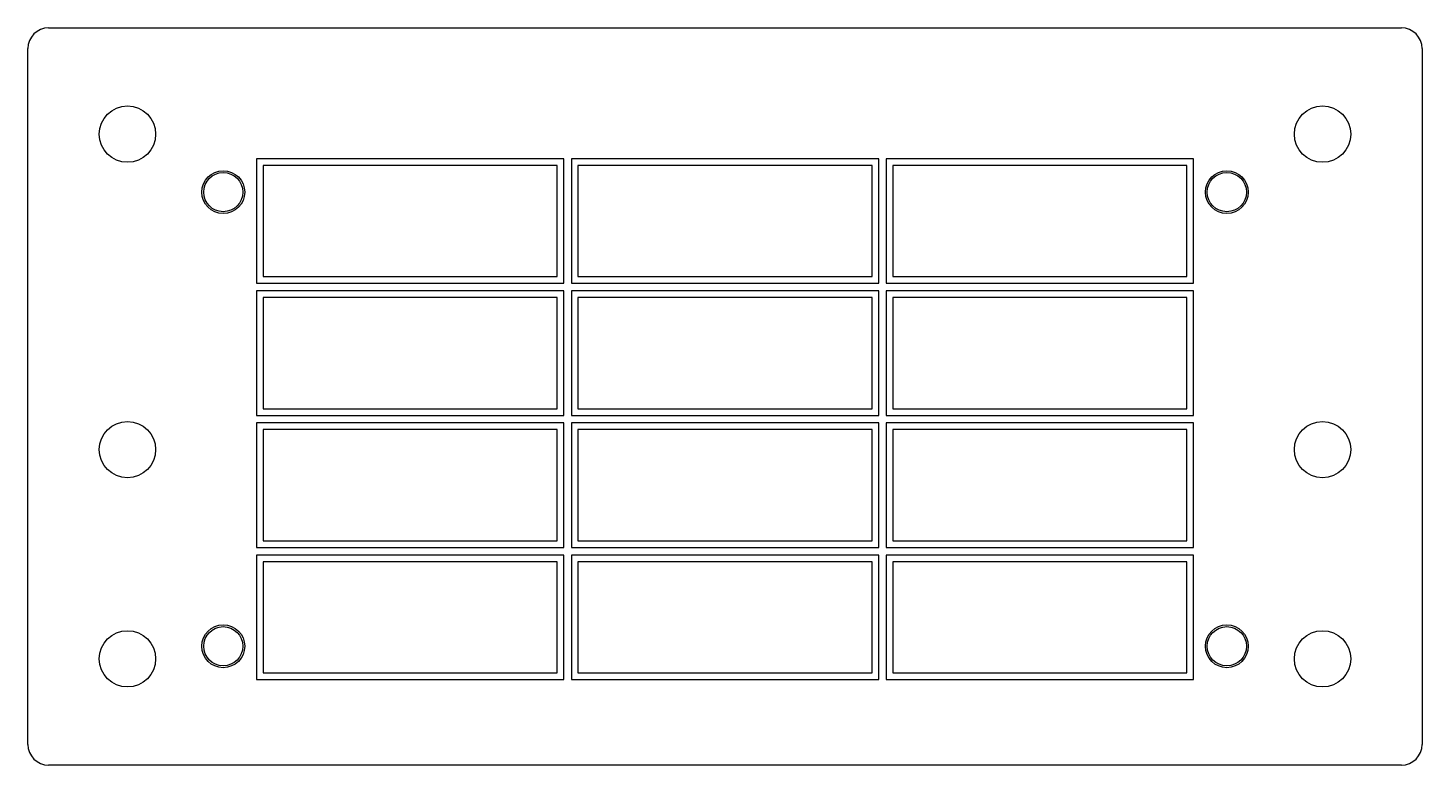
# Model space of a CAD drawing. Header units: inches. Extents: x 0.25 to 4.45, y 9.21 to 11.43.
import ezdxf

# ---------------------------------------------------------------- set-up
doc = ezdxf.new("R2010")
doc.units = ezdxf.units.IN
doc.header["$MEASUREMENT"] = 0

msp = doc.modelspace()

# ---------------------------------------------------------------- linework, layer by layer
at = {"color": 7, "linetype": 'Continuous', "lineweight": 25}
for p, q in [((0.3088, 11.4276), (4.3838, 11.4276)), ((0.2463, 9.2701), (0.2463, 11.3651)), ((4.4463, 11.3651), (4.4463, 9.2701)), ((1.8604, 11.0331), (0.9346, 11.0331)), ((0.9346, 11.0331), (0.9346, 10.6585)), ((1.8404, 11.0131), (0.9546, 11.0131)), ((0.9546, 11.0131), (0.9546, 10.6785)), ((1.8404, 10.6785), (1.8404, 11.0131)), ((1.8604, 10.6585), (1.8604, 11.0331)), ((2.8092, 11.0331), (1.8834, 11.0331)), ((1.8834, 11.0331), (1.8834, 10.6585)), ((2.7892, 11.0131), (1.9034, 11.0131)), ((1.9034, 11.0131), (1.9034, 10.6785)), ((2.7892, 10.6785), (2.7892, 11.0131)), ((2.8092, 10.6585), (2.8092, 11.0331)), ((3.758, 11.0331), (2.8322, 11.0331)), ((2.8322, 11.0331), (2.8322, 10.6585)), ((3.738, 11.0131), (2.8522, 11.0131)), ((2.8522, 11.0131), (2.8522, 10.6785)), ((3.738, 10.6785), (3.738, 11.0131)), ((3.758, 10.6585), (3.758, 11.0331)), ((0.9546, 10.6785), (1.8404, 10.6785)), ((1.9034, 10.6785), (2.7892, 10.6785)), ((2.8522, 10.6785), (3.738, 10.6785)), ((0.9346, 10.6585), (1.8604, 10.6585)), ((0.9346, 10.6355), (0.9346, 10.2608)), ((1.8604, 10.6355), (0.9346, 10.6355)), ((1.8604, 10.2608), (1.8604, 10.6355)), ((1.8834, 10.6585), (2.8092, 10.6585)), ((2.8092, 10.6355), (1.8834, 10.6355)), ((1.8834, 10.6355), (1.8834, 10.2608)), ((2.8092, 10.2608), (2.8092, 10.6355)), ((2.8322, 10.6585), (3.758, 10.6585)), ((2.8322, 10.6355), (2.8322, 10.2608)), ((3.758, 10.6355), (2.8322, 10.6355)), ((3.758, 10.2608), (3.758, 10.6355)), ((0.9546, 10.6155), (0.9546, 10.2808)), ((1.8404, 10.6155), (0.9546, 10.6155)), ((1.8404, 10.2808), (1.8404, 10.6155)), ((2.7892, 10.6155), (1.9034, 10.6155)), ((1.9034, 10.6155), (1.9034, 10.2808)), ((2.7892, 10.2808), (2.7892, 10.6155)), ((2.8522, 10.6155), (2.8522, 10.2808)), ((3.738, 10.6155), (2.8522, 10.6155)), ((3.738, 10.2808), (3.738, 10.6155)), ((0.9346, 10.2608), (1.8604, 10.2608)), ((0.9546, 10.2808), (1.8404, 10.2808)), ((1.8834, 10.2608), (2.8092, 10.2608)), ((1.9034, 10.2808), (2.7892, 10.2808)), ((2.8322, 10.2608), (3.758, 10.2608)), ((2.8522, 10.2808), (3.738, 10.2808)), ((0.9346, 10.2378), (0.9346, 9.8632)), ((1.8604, 10.2378), (0.9346, 10.2378)), ((0.9546, 10.2178), (0.9546, 9.8832)), ((1.8404, 10.2178), (0.9546, 10.2178)), ((1.8404, 9.8832), (1.8404, 10.2178)), ((1.8604, 9.8632), (1.8604, 10.2378)), ((1.8834, 10.2378), (1.8834, 9.8632)), ((2.8092, 10.2378), (1.8834, 10.2378)), ((1.9034, 10.2178), (1.9034, 9.8832)), ((2.7892, 10.2178), (1.9034, 10.2178)), ((2.7892, 9.8832), (2.7892, 10.2178)), ((2.8092, 9.8632), (2.8092, 10.2378)), ((3.758, 10.2378), (2.8322, 10.2378)), ((2.8322, 10.2378), (2.8322, 9.8632)), ((2.8522, 10.2178), (2.8522, 9.8832)), ((3.738, 10.2178), (2.8522, 10.2178)), ((3.738, 9.8832), (3.738, 10.2178)), ((3.758, 9.8632), (3.758, 10.2378)), ((0.9546, 9.8832), (1.8404, 9.8832)), ((1.9034, 9.8832), (2.7892, 9.8832)), ((2.8522, 9.8832), (3.738, 9.8832)), ((0.9346, 9.8632), (1.8604, 9.8632)), ((1.8604, 9.8402), (0.9346, 9.8402)), ((0.9346, 9.8402), (0.9346, 9.4655)), ((1.8604, 9.4655), (1.8604, 9.8402)), ((1.8834, 9.8632), (2.8092, 9.8632)), ((1.8834, 9.8402), (1.8834, 9.4655)), ((2.8092, 9.8402), (1.8834, 9.8402)), ((2.8092, 9.4655), (2.8092, 9.8402)), ((2.8322, 9.8632), (3.758, 9.8632)), ((2.8322, 9.8402), (2.8322, 9.4655)), ((3.758, 9.8402), (2.8322, 9.8402)), ((3.758, 9.4655), (3.758, 9.8402)), ((1.8404, 9.8202), (0.9546, 9.8202)), ((0.9546, 9.8202), (0.9546, 9.4855)), ((1.8404, 9.4855), (1.8404, 9.8202)), ((1.9034, 9.8202), (1.9034, 9.4855)), ((2.7892, 9.8202), (1.9034, 9.8202)), ((2.7892, 9.4855), (2.7892, 9.8202)), ((2.8522, 9.8202), (2.8522, 9.4855)), ((3.738, 9.8202), (2.8522, 9.8202)), ((3.738, 9.4855), (3.738, 9.8202)), ((0.9346, 9.4655), (1.8604, 9.4655)), ((0.9546, 9.4855), (1.8404, 9.4855)), ((1.8834, 9.4655), (2.8092, 9.4655)), ((1.9034, 9.4855), (2.7892, 9.4855)), ((2.8322, 9.4655), (3.758, 9.4655)), ((2.8522, 9.4855), (3.738, 9.4855)), ((4.3838, 9.2076), (0.3088, 9.2076))]:
    msp.add_line(p, q, dxfattribs=at)
for centre, radius in [((0.5463, 11.1076), 0.0848), ((4.1463, 11.1076), 0.0848), ((0.8349, 10.9331), 0.0645), ((0.8349, 10.9331), 0.059), ((3.858, 10.9331), 0.0645), ((3.858, 10.9331), 0.059), ((0.5463, 10.1576), 0.0848), ((4.1463, 10.1576), 0.0848), ((0.8349, 9.5655), 0.0645), ((0.8349, 9.5655), 0.059), ((3.858, 9.5655), 0.0645), ((3.858, 9.5655), 0.059), ((0.5463, 9.5276), 0.0848), ((4.1463, 9.5276), 0.0848)]:
    msp.add_circle(centre, radius, dxfattribs=at)
for centre, start, end in [((0.3088, 11.3651), 90, 180), ((4.3838, 11.3651), 0, 90), ((0.3088, 9.2701), 180, 270), ((4.3838, 9.2701), 270, 0)]:
    msp.add_arc(centre, 0.0625, start, end, dxfattribs=at)

doc.saveas('drawing.dxf')
